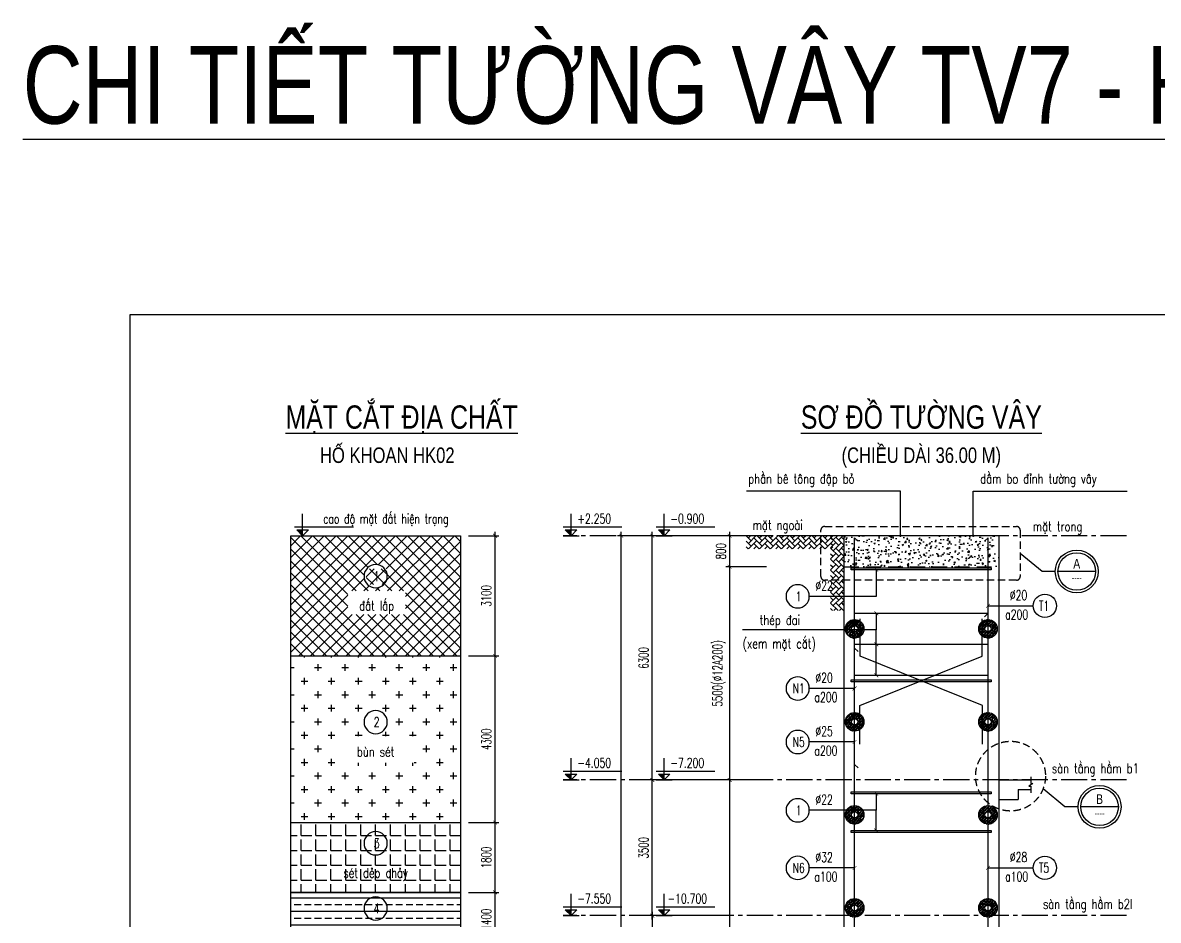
# Model space of a CAD drawing. Header units: millimetres. Extents: x -143483 to 1166745, y -1448440 to -1202244.
# Drawn here: x -141640 to -112354, y -1225402 to -1202244 of the extents above; entities that cross this region are included whole.
import ezdxf
from ezdxf.enums import TextEntityAlignment as Align

# ---------------------------------------------------------------- set-up
doc = ezdxf.new("R2010")
doc.units = ezdxf.units.MM
doc.header["$LTSCALE"] = 30
doc.header["$PDMODE"] = 3
doc.linetypes.add('CENTER2', pattern=[1.125, 0.75, -0.125, 0.125, -0.125])
doc.linetypes.add('DASHED', pattern=[19.05, 12.7, -6.35])
doc.layers.get('0').update_dxf_attribs({"lineweight": 9})
doc.layers.get('Defpoints').update_dxf_attribs({"lineweight": 9})
for name, color, linetype in [('ccu11-Chidan', 9, 'Continuous'), ('ccu11-Cotthep', 9, 'Continuous'), ('ccu11-Dim', 8, 'Continuous'), ('ccu11-Hatch', 8, 'Continuous'), ('ccu11-Manh', 8, 'Continuous'), ('ccu11-Text', 31, 'Continuous'), ('ccu11-Thay', 7, 'Continuous'), ('ccu11-Thep', 4, 'Continuous'), ('ccu11-Thepdai', 6, 'Continuous'), ('ccu11-Truc', 13, 'CENTER2')]:
    doc.layers.add(name, color=color, linetype=linetype)
doc.layers.add('ccu11-Khuat', color=9, linetype='DASHED', lineweight=30)
doc.styles.add('ccu11-dim', font='vnsimli.shx', dxfattribs={"width": 0.65, "bigfont": 'bigfont.shx'})
doc.styles.add('ccu11-VnAvantH', font='VHAVAN.TTF')
doc.styles.add('ccu11-VnAvH-B', font='VHAVANB.TTF')
doc.styles.add('ccu11-vnsimli', font='vnsimli.shx', dxfattribs={"width": 0.8, "bigfont": 'vns.shx'})
doc.styles.add('ccu11-vnsimple', font='vnsimple.shx', dxfattribs={"bigfont": 'bigfont.shx'})
doc.styles.add('ccu11_simli', font='vnsimli.shx', dxfattribs={"width": 0.8})
doc.dimstyles.new('ccu11-100', dxfattribs={"dimscale": 100, "dimtxt": 2.5, "dimasz": 1, "dimexe": 1, "dimexo": 2, "dimgap": 1, "dimtad": 1, "dimdec": 0, "dimdsep": 46, "dimtxsty": 'ccu11-dim', "dimblk": 'ARCHTICK', "dimcen": -1, "dimdle": 1, "dimclrd": 256, "dimclre": 256, "dimclrt": 3, "dimadec": 0, "dimazin": 2, "dimtfac": 0.1, "dimtdec": 0, "dimtmove": 0, "dimatfit": 1, "dimldrblk": 'ARCHTICK', "dimfxl": 0, "dimtvp": 0.833333, "dimtolj": 1, "dimtzin": 12, "dimarcsym": 0})
doc.dimstyles.new('ccu11-100(d12a200)', dxfattribs={"dimscale": 100, "dimtxt": 2.5, "dimasz": 1, "dimexe": 1, "dimexo": 2, "dimgap": 0.8, "dimtad": 1, "dimdec": 1, "dimdsep": 46, "dimtxsty": 'ccu11-dim', "dimblk": 'ARCHTICK', "dimcen": -1, "dimdle": 1, "dimclrd": 256, "dimclre": 256, "dimclrt": 3, "dimadec": 0, "dimazin": 2, "dimtfac": 0.1, "dimtdec": 1, "dimtmove": 0, "dimatfit": 1, "dimldrblk": 'ARCHTICK', "dimfxl": 0, "dimtvp": 0.833333, "dimtolj": 1, "dimtzin": 12, "dimarcsym": 0})
doc.dimstyles.new('ccu11-100(d16a100)', dxfattribs={"dimscale": 100, "dimtxt": 2.5, "dimasz": 1, "dimexe": 1, "dimexo": 2, "dimgap": 0.8, "dimtad": 1, "dimdec": 1, "dimdsep": 46, "dimtxsty": 'ccu11-dim', "dimblk": 'ARCHTICK', "dimcen": -1, "dimdle": 1, "dimclrd": 256, "dimclre": 256, "dimclrt": 3, "dimadec": 0, "dimazin": 2, "dimtfac": 0.1, "dimtdec": 1, "dimtmove": 0, "dimatfit": 1, "dimldrblk": 'ARCHTICK', "dimfxl": 0, "dimtvp": 0.833333, "dimtolj": 1, "dimtzin": 12, "dimarcsym": 0})
doc.dimstyles.new('ccu11-100x8', dxfattribs={"dimscale": 100, "dimtxt": 2.5, "dimasz": 1, "dimexe": 1, "dimexo": 1, "dimgap": 1, "dimtad": 1, "dimdec": 0, "dimlfac": 0.125, "dimzin": 9, "dimdsep": 46, "dimtxsty": 'ccu11-dim', "dimblk": 'ARCHTICK', "dimcen": 2, "dimdle": 1, "dimclrd": 256, "dimclre": 256, "dimclrt": 31, "dimadec": 0, "dimazin": 2, "dimtfac": 1, "dimtdec": 0, "dimtmove": 0, "dimatfit": 3, "dimldrblk": 'DOTSMALL', "dimfxl": 0, "dimtolj": 1, "dimtzin": 0, "dimlwd": -1, "dimlwe": -1, "dimarcsym": 0})

# ---------------------------------------------------------------- blocks, each defined once
blk = doc.blocks.new('_ARCHTICK')
at = {"color": 0, "linetype": 'ByBlock', "const_width": 0.15}
blk.add_lwpolyline([(-0.5, -0.5), (0.5, 0.5)], dxfattribs=at)
blk = doc.blocks.new('*D50')
at = {"layer": 'ccu11-Dim', "lineweight": -2, "transparency": 16777216}
for p, q in [((-130147, -1215481), (-129359, -1215481)), ((-129459, -1218681), (-129459, -1215381)), ((-130147, -1218581), (-129359, -1218581))]:
    blk.add_line(p, q, dxfattribs=at)
at = {"layer": 'Defpoints', "color": 0, "transparency": 16777216}
for p in [(-130347, -1215481), (-129459, -1215481), (-130347, -1218581)]:
    blk.add_point(p, dxfattribs=at)
at = {"layer": 'ccu11-Dim', "lineweight": -2, "transparency": 16777216, "xscale": 100, "yscale": 100, "zscale": 100}
for p, rotation in [((-129459, -1215481), 90), ((-129459, -1218581), 270)]:
    blk.add_blockref('_ARCHTICK', p, dxfattribs=dict(at, rotation=rotation))
at = {"layer": 'ccu11-Dim', "color": 3, "transparency": 16777216, "insert": (-129684, -1217031), "char_height": 250, "attachment_point": 5, "rotation": 90, "style": 'ccu11-dim'}
blk.add_mtext('\\A1;3100', dxfattribs=at)
blk = doc.blocks.new('*D51')
at = {"layer": 'ccu11-Dim', "lineweight": -2, "transparency": 16777216}
for p, q in [((-130147, -1218581), (-129359, -1218581)), ((-129459, -1222981), (-129459, -1218481)), ((-130147, -1222881), (-129359, -1222881))]:
    blk.add_line(p, q, dxfattribs=at)
at = {"layer": 'Defpoints', "color": 0, "transparency": 16777216}
for p in [(-130347, -1218581), (-129459, -1218581), (-130347, -1222881)]:
    blk.add_point(p, dxfattribs=at)
at = {"layer": 'ccu11-Dim', "lineweight": -2, "transparency": 16777216, "xscale": 100, "yscale": 100, "zscale": 100}
for p, rotation in [((-129459, -1218581), 90), ((-129459, -1222881), 270)]:
    blk.add_blockref('_ARCHTICK', p, dxfattribs=dict(at, rotation=rotation))
at = {"layer": 'ccu11-Dim', "color": 3, "transparency": 16777216, "insert": (-129684, -1220731), "char_height": 250, "attachment_point": 5, "rotation": 90, "style": 'ccu11-dim'}
blk.add_mtext('\\A1;4300', dxfattribs=at)
blk = doc.blocks.new('*D52')
at = {"layer": 'ccu11-Dim', "lineweight": -2, "transparency": 16777216}
for p, q in [((-130147, -1222881), (-129359, -1222881)), ((-129459, -1224781), (-129459, -1222781)), ((-130147, -1224681), (-129359, -1224681))]:
    blk.add_line(p, q, dxfattribs=at)
at = {"layer": 'Defpoints', "color": 0, "transparency": 16777216}
for p in [(-130347, -1222881), (-129459, -1222881), (-130347, -1224681)]:
    blk.add_point(p, dxfattribs=at)
at = {"layer": 'ccu11-Dim', "lineweight": -2, "transparency": 16777216, "xscale": 100, "yscale": 100, "zscale": 100}
for p, rotation in [((-129459, -1222881), 90), ((-129459, -1224681), 270)]:
    blk.add_blockref('_ARCHTICK', p, dxfattribs=dict(at, rotation=rotation))
at = {"layer": 'ccu11-Dim', "color": 3, "transparency": 16777216, "insert": (-129684, -1223781), "char_height": 250, "attachment_point": 5, "rotation": 90, "style": 'ccu11-dim'}
blk.add_mtext('\\A1;1800', dxfattribs=at)
blk = doc.blocks.new('*D45')
at = {"layer": 'ccu11-Dim', "lineweight": -2, "transparency": 16777216}
for p, q in [((-123610, -1215481), (-125503, -1215481)), ((-125403, -1221881), (-125403, -1215381)), ((-123610, -1221781), (-125503, -1221781))]:
    blk.add_line(p, q, dxfattribs=at)
at = {"layer": 'Defpoints', "color": 0, "transparency": 16777216}
for p in [(-125403, -1215481), (-123410, -1215481), (-123410, -1221781)]:
    blk.add_point(p, dxfattribs=at)
at = {"layer": 'ccu11-Dim', "lineweight": -2, "transparency": 16777216, "xscale": 100, "yscale": 100, "zscale": 100}
for p, rotation in [((-125403, -1215481), 90), ((-125403, -1221781), 270)]:
    blk.add_blockref('_ARCHTICK', p, dxfattribs=dict(at, rotation=rotation))
at = {"layer": 'ccu11-Dim', "color": 3, "transparency": 16777216, "insert": (-125628, -1218631), "char_height": 250, "attachment_point": 5, "rotation": 90, "style": 'ccu11-dim'}
blk.add_mtext('\\A1;6300', dxfattribs=at)
blk = doc.blocks.new('*D46')
at = {"layer": 'ccu11-Dim', "lineweight": -2, "transparency": 16777216}
for p, q in [((-125603, -1215481), (-126303, -1215481)), ((-126203, -1251581), (-126203, -1215381)), ((-125603, -1251481), (-126303, -1251481))]:
    blk.add_line(p, q, dxfattribs=at)
at = {"layer": 'Defpoints', "color": 0, "transparency": 16777216}
for p in [(-126203, -1215481), (-125403, -1215481), (-125403, -1251481)]:
    blk.add_point(p, dxfattribs=at)
at = {"layer": 'ccu11-Dim', "lineweight": -2, "transparency": 16777216, "xscale": 100, "yscale": 100, "zscale": 100}
for p, rotation in [((-126203, -1215481), 90), ((-126203, -1251481), 270)]:
    blk.add_blockref('_ARCHTICK', p, dxfattribs=dict(at, rotation=rotation))
at = {"layer": 'ccu11-Dim', "color": 3, "transparency": 16777216, "insert": (-126428, -1233481), "char_height": 250, "attachment_point": 5, "rotation": 90, "style": 'ccu11-dim'}
blk.add_mtext('\\A1;36000', dxfattribs=at)
blk = doc.blocks.new('*D54')
at = {"layer": 'ccu11-Dim', "lineweight": -2, "transparency": 16777216}
for p, q in [((-123610, -1221781), (-125503, -1221781)), ((-125403, -1225381), (-125403, -1221681)), ((-123610, -1225281), (-125503, -1225281))]:
    blk.add_line(p, q, dxfattribs=at)
at = {"layer": 'Defpoints', "color": 0, "transparency": 16777216}
for p in [(-125403, -1221781), (-123410, -1221781), (-123410, -1225281)]:
    blk.add_point(p, dxfattribs=at)
at = {"layer": 'ccu11-Dim', "lineweight": -2, "transparency": 16777216, "xscale": 100, "yscale": 100, "zscale": 100}
for p, rotation in [((-125403, -1221781), 90), ((-125403, -1225281), 270)]:
    blk.add_blockref('_ARCHTICK', p, dxfattribs=dict(at, rotation=rotation))
at = {"layer": 'ccu11-Dim', "color": 3, "transparency": 16777216, "insert": (-125628, -1223531), "char_height": 250, "attachment_point": 5, "rotation": 90, "style": 'ccu11-dim'}
blk.add_mtext('\\A1;3500', dxfattribs=at)
blk = doc.blocks.new('ct-ve')
at = {"layer": 'ccu11-Chidan', "color": 7}
blk.add_lwpolyline([(484, 0), (-484, 0)], dxfattribs=at)
at = {"layer": 'ccu11-Chidan', "color": 9}
blk.add_circle((0, 0), 553, dxfattribs=at)
at = {"layer": 'ccu11-Chidan', "color": 3}
blk.add_circle((0, 0), 484, dxfattribs=at)
at = {"layer": 'ccu11-Chidan', "color": 7, "style": 'ccu11-VnAvantH', "width": 0.8}
blk.add_attdef('B', text='', height=250, dxfattribs=at).set_placement((0, 0), align=Align.BOTTOM_CENTER)
blk.add_attdef('B', text='', height=180, dxfattribs=at).set_placement((0, -76), align=Align.TOP_CENTER)
blk = doc.blocks.new('con ke bt')
at = {"layer": 'ccu11-Hatch'}
h = blk.add_hatch(dxfattribs=at)
h.set_pattern_fill('VATLIEU04', color=256, scale=15, pattern_type=2)
h.set_pattern_definition([(50, (0, 0), (107.59, -9.413), [11.25, -123.75]), (355, (0, 0), (-20.813, 112.83), [9, -99]), (100.45, (8.97, -0.78), (86.776, 103.416), [9.56, -105.171]), (46.184, (0, 30), (160.086, -24.828), [16.875, -185.625]), (96.636, (13.34, 27.93), (140.2, 146.12), [14.34, -157.757]), (351.184, (0, 30), (140.2, 146.12), [13.5, -148.5]), (21, (15, 22.5), (89.536, -60.393), [11.25, -123.75]), (326, (15, 22.5), (36.497, 108.773), [9, -99]), (71.45, (22.46, 17.47), (126.033, 48.38), [9.56, -105.171]), (37.5, (0, 0), (1.824, 49.934), [0, -97.8, 0, -100.5, 0, -99.375]), (7.5, (0, 0), (39.4604, 59.162), [0, -57.3, 0, -95.55, 0, -37.875]), (327.5, (-33.45, 0), (80.0734, -3.3832), [0, -37.5, 0, -117, 0, -155.25]), (317.5, (-48.45, 0), (87.478, 15.016), [0, -48.75, 0, -77.7, 0, -110.25]), (45, (0, 0), (-45.078, 45.078), []), (45, (0, 18.375), (-45.078, 45.078), [])])
h.paths.add_polyline_path([(-280, 0, 1), (280, 0, 1)])
h.paths.add_polyline_path([(93, 0, -1), (-93, 0, -1)], flags=16)
at = {"layer": 'ccu11-Thay', "ltscale": 10000}
for radius in [280, 93.3]:
    blk.add_circle((0, 0), radius, dxfattribs=at)
blk = doc.blocks.new('SHD')
at = {"layer": 'ccu11-Cotthep'}
blk.add_circle((300, 0), 300, dxfattribs=at)
at = {"layer": 'ccu11-Cotthep', "color": 31, "style": 'ccu11_simli', "width": 0.8}
blk.add_attdef('DK', text='', height=250, dxfattribs=at).set_placement((-101, 65), align=Align.BOTTOM_RIGHT)
blk.add_attdef('KH', text='', height=250, dxfattribs=at).set_placement((300, 0), align=Align.MIDDLE)
blk.add_attdef('KC', text='', height=250, dxfattribs=at).set_placement((-101, -142), align=Align.TOP_RIGHT)
blk = doc.blocks.new('*D55')
at = {"layer": 'ccu11-Dim', "lineweight": -2, "transparency": 16777216}
for p, q in [((-122461, -1215481), (-123510, -1215481)), ((-123410, -1215381), (-123410, -1216381)), ((-122461, -1216281), (-123510, -1216281))]:
    blk.add_line(p, q, dxfattribs=at)
at = {"layer": 'Defpoints', "color": 0, "transparency": 16777216}
for p in [(-122261, -1215481), (-123410, -1216281), (-122261, -1216281)]:
    blk.add_point(p, dxfattribs=at)
at = {"layer": 'ccu11-Dim', "lineweight": -2, "transparency": 16777216, "xscale": 100, "yscale": 100, "zscale": 100}
for p, rotation in [((-123410, -1215481), 90), ((-123410, -1216281), 270)]:
    blk.add_blockref('_ARCHTICK', p, dxfattribs=dict(at, rotation=rotation))
at = {"layer": 'ccu11-Dim', "color": 3, "transparency": 16777216, "insert": (-123635, -1215881), "char_height": 250, "attachment_point": 5, "rotation": 90, "style": 'ccu11-dim'}
blk.add_mtext('\\A1;800', dxfattribs=at)
blk = doc.blocks.new('*D56')
at = {"layer": 'ccu11-Dim', "lineweight": -2, "transparency": 16777216}
for p, q in [((-123410, -1216181), (-123410, -1221881)), ((-122461, -1216281), (-123510, -1216281)), ((-122461, -1221781), (-123510, -1221781))]:
    blk.add_line(p, q, dxfattribs=at)
at = {"layer": 'Defpoints', "color": 0, "transparency": 16777216}
for p in [(-122261, -1216281), (-123410, -1221781), (-122261, -1221781)]:
    blk.add_point(p, dxfattribs=at)
at = {"layer": 'ccu11-Dim', "lineweight": -2, "transparency": 16777216, "xscale": 100, "yscale": 100, "zscale": 100}
for p, rotation in [((-123410, -1216281), 90), ((-123410, -1221781), 270)]:
    blk.add_blockref('_ARCHTICK', p, dxfattribs=dict(at, rotation=rotation))
at = {"layer": 'ccu11-Dim', "color": 3, "transparency": 16777216, "insert": (-123681, -1219031), "char_height": 250, "attachment_point": 5, "rotation": 90, "style": 'ccu11-dim'}
blk.add_mtext('\\A1;5500(`12A200)', dxfattribs=at)
blk = doc.blocks.new('ccu11-cotcaodo1')
at = {"layer": 'ccu11-Chidan'}
for p, q in [((0, 0), (0, 565)), ((-206, 230), (1309, 230)), ((-206, 0), (206, 0)), ((-150, 150), (150, 150)), ((0, 0), (-150, 150)), ((0, 0), (150, 150))]:
    blk.add_line(p, q, dxfattribs=at)
blk.add_solid([(-150, 150), (0, 150), (0, 0)], dxfattribs=at)
at = {"layer": 'ccu11-Chidan', "color": 31, "ltscale": 10, "style": 'ccu11-vnsimli', "width": 0.8}
blk.add_attdef('%%P0.000', text='', height=253, dxfattribs=at).set_placement((597, 441), align=Align.MIDDLE_CENTER)
blk = doc.blocks.new('*D57')
at = {"layer": 'ccu11-Dim', "lineweight": -2, "transparency": 16777216}
for p, q in [((-130147, -1224681), (-129359, -1224681)), ((-129459, -1226181), (-129459, -1224581)), ((-130147, -1226081), (-129359, -1226081))]:
    blk.add_line(p, q, dxfattribs=at)
at = {"layer": 'Defpoints', "color": 0, "transparency": 16777216}
for p in [(-130347, -1224681), (-129459, -1224681), (-130347, -1226081)]:
    blk.add_point(p, dxfattribs=at)
at = {"layer": 'ccu11-Dim', "lineweight": -2, "transparency": 16777216, "xscale": 100, "yscale": 100, "zscale": 100}
for p, rotation in [((-129459, -1224681), 90), ((-129459, -1226081), 270)]:
    blk.add_blockref('_ARCHTICK', p, dxfattribs=dict(at, rotation=rotation))
at = {"layer": 'ccu11-Dim', "color": 3, "transparency": 16777216, "insert": (-129684, -1225381), "char_height": 250, "attachment_point": 5, "rotation": 90, "style": 'ccu11-dim'}
blk.add_mtext('\\A1;1400', dxfattribs=at)
blk = doc.blocks.new('*D1074')
at = {"layer": 'ccu11-Dim', "lineweight": -2, "transparency": 16777216}
for p, q in [((-122461, -1221781), (-123510, -1221781)), ((-123410, -1221681), (-123410, -1231881)), ((-122461, -1231781), (-123510, -1231781))]:
    blk.add_line(p, q, dxfattribs=at)
at = {"layer": 'Defpoints', "color": 0, "transparency": 16777216}
for p in [(-122261, -1221781), (-123410, -1231781), (-122261, -1231781)]:
    blk.add_point(p, dxfattribs=at)
at = {"layer": 'ccu11-Dim', "lineweight": -2, "transparency": 16777216, "xscale": 100, "yscale": 100, "zscale": 100}
for p, rotation in [((-123410, -1221781), 90), ((-123410, -1231781), 270)]:
    blk.add_blockref('_ARCHTICK', p, dxfattribs=dict(at, rotation=rotation))
at = {"layer": 'ccu11-Dim', "color": 3, "transparency": 16777216, "insert": (-123681, -1226781), "char_height": 250, "attachment_point": 5, "rotation": 90, "style": 'ccu11-dim'}
blk.add_mtext('\\A1;10000(`16A100)', dxfattribs=at)
blk = doc.blocks.new('*D4402')
at = {"layer": 'ccu11-Dim', "lineweight": -2, "transparency": 16777216}
for p, q in [((-123610, -1225281), (-125503, -1225281)), ((-125403, -1225181), (-125403, -1229881)), ((-123610, -1229781), (-125503, -1229781))]:
    blk.add_line(p, q, dxfattribs=at)
at = {"layer": 'Defpoints', "color": 0, "transparency": 16777216}
for p in [(-123410, -1225281), (-125403, -1229781), (-123410, -1229781)]:
    blk.add_point(p, dxfattribs=at)
at = {"layer": 'ccu11-Dim', "lineweight": -2, "transparency": 16777216, "xscale": 100, "yscale": 100, "zscale": 100}
for p, rotation in [((-125403, -1225281), 90), ((-125403, -1229781), 270)]:
    blk.add_blockref('_ARCHTICK', p, dxfattribs=dict(at, rotation=rotation))
at = {"layer": 'ccu11-Dim', "color": 3, "transparency": 16777216, "insert": (-125628, -1227531), "char_height": 250, "attachment_point": 5, "rotation": 90, "style": 'ccu11-dim'}
blk.add_mtext('\\A1;4500', dxfattribs=at)

msp = doc.modelspace()

# ---------------------------------------------------------------- hatches: boundary and pattern name
at = {"layer": 'ccu11-Hatch'}
h = msp.add_hatch(dxfattribs=at)
h.set_pattern_fill('ANSI37', color=256, scale=68)
h.set_pattern_definition([(45, (-8520.82, 800), (-152.664354, 152.664354), []), (135, (-8520.82, 800), (-152.664354, -152.664354), [])])
h.paths.add_polyline_path([(-130346.96, -1215481.2), (-134728.57, -1215481.2), (-134728.57, -1218581.2), (-130346.96, -1218581.2)])
edge = h.paths.add_edge_path(flags=16)
edge.add_arc((-132537.76, -1216523.29), 300, 0, 360)
h.paths.add_polyline_path([(-132781.21, -1216740.55), (-132244.31, -1216740.55), (-132244.31, -1216329.83), (-132781.21, -1216329.83)], flags=16)
h.paths.add_polyline_path([(-133255.56, -1217512.64), (-131767.46, -1217512.64), (-131767.46, -1216905.5), (-133255.56, -1216905.5)], flags=16)
h = msp.add_hatch(dxfattribs=at)
h.set_pattern_fill('AR-HBONE', color=256, scale=25, style=0)
h.set_pattern_definition([(45, (-351180.71, -1191070.75), (1e-14, 141.421356), [300, -100]), (135, (-351110, -1191000.03), (1e-14, 141.421356), [300, -100])])
h.paths.add_polyline_path([(-120750.71, -1215481.2), (-122980.71, -1215481.2), (-122980.71, -1215815.97), (-120750.71, -1215815.97)])
h = msp.add_hatch(dxfattribs=at)
h.set_pattern_fill('AR-HBONE', color=256, scale=25, angle=-90, style=0)
h.set_pattern_definition([(315, (-96059.54, -986979.6), (141.421356, -4e-14), [300, -100]), (45, (-95988.83, -987050.31), (141.421356, -4e-14), [300, -100])])
h.paths.add_polyline_path([(-120470, -1215481.2), (-120804.77, -1215481.2), (-120804.77, -1217409.6), (-120470, -1217409.6)])
h = msp.add_hatch(dxfattribs=at)
h.set_pattern_fill('AR-CONC', color=256, scale=2, style=0)
h.paths.add_polyline_path([(-116466, -1215481.2), (-120466, -1215481.2), (-120466, -1216281.2), (-116466, -1216281.2)])
h = msp.add_hatch(dxfattribs=at)
h.set_pattern_fill('CROSS', color=256, scale=55)
h.paths.add_polyline_path([(-130346.96, -1218581.2), (-134728.57, -1218581.2), (-134728.57, -1222881.2), (-130346.96, -1222881.2)])
edge = h.paths.add_edge_path(flags=16)
edge.add_arc((-132537.76, -1220287.32), 300, 0, 360)
h.paths.add_polyline_path([(-132596.1, -1220474.82), (-132429.43, -1220474.82), (-132429.43, -1220099.82), (-132596.1, -1220099.82)], flags=0)
h.paths.add_polyline_path([(-133420.57, -1221337.29), (-131540.8, -1221337.29), (-131540.8, -1220649.79), (-133420.57, -1220649.79)], flags=16)
h = msp.add_hatch(dxfattribs=at)
h.set_pattern_fill('ANGLE', color=256, scale=55)
h.set_pattern_definition([(0, (0, 0), (0, 384.175), [279.4, -104.775]), (90, (0, 0), (-384.175, 2e-14), [279.4, -104.775])])
h.paths.add_polyline_path([(-134728.57, -1222881.2), (-130346.96, -1222881.2), (-130346.96, -1224681.2), (-134728.57, -1224681.2)])
h = msp.add_hatch(dxfattribs=at)
h.set_pattern_fill('BRASS', color=256, scale=55)
h.paths.add_polyline_path([(-134728.57, -1224681.2), (-130346.96, -1224681.2), (-130346.96, -1226081.2), (-134728.57, -1226081.2)])

# ---------------------------------------------------------------- linework, layer by layer
at = {"layer": 'ccu11-Chidan'}
for points in [[(-115010.91, -1216401.43), (-115350.47, -1216401.43), (-115915.41, -1215934.43)], [(-114421.21, -1222475.53), (-114760.77, -1222475.53), (-115325.7, -1222008.52)]]:
    msp.add_lwpolyline(points, dxfattribs=at)
at = {"layer": 'ccu11-Khuat'}
msp.add_line((-120466, -1216281.2), (-116466, -1216281.2), dxfattribs=at)
at = {"layer": 'ccu11-Khuat', "ltscale": 0.5}
msp.add_lwpolyline([(-120958.1, -1215239.92), (-116015.41, -1215239.92, -0.41421356), (-115915.41, -1215339.92), (-115915.41, -1216528.94, -0.41421356), (-116015.41, -1216628.94), (-120958.1, -1216628.94, -0.41421356), (-121058.1, -1216528.94), (-121058.1, -1215339.92, -0.41421356)], format="xyb", close=True, dxfattribs=at)
msp.add_circle((-116164.51, -1221682.32), 900, dxfattribs=at)
at = {"layer": 'ccu11-Manh', "ltscale": 10000}
msp.add_lwpolyline([(-115639.04, -1221696.54), (-115639.04, -1221870.89), (-115588.64, -1221870.89), (-115689.44, -1221938.1), (-115639.04, -1221938.1), (-115639.04, -1222116.54)], dxfattribs=at)
at = {"layer": 'ccu11-Thay'}
for p, q in [((-116466, -1215481.2), (-122188.15, -1215481.2)), ((-120466, -1215481.2), (-120466, -1251481.2)), ((-117266, -1215481.2), (-119666, -1215481.2)), ((-116466, -1215481.2), (-116466, -1251481.2)), ((-116466, -1215481.2), (-116466, -1215531.2)), ((-134728.57, -1218581.2), (-130346.96, -1218581.2)), ((-116466, -1221781.2), (-115639.04, -1221781.2)), ((-115966, -1222031.2), (-115639.04, -1222031.2)), ((-115966, -1222031.2), (-115966, -1222281.2)), ((-116466, -1222281.2), (-115966, -1222281.2)), ((-134728.57, -1222881.2), (-130346.96, -1222881.2)), ((-134728.57, -1224681.2), (-130346.96, -1224681.2))]:
    msp.add_line(p, q, dxfattribs=at)
for points in [[(-138866.43, -1209769.09), (-46466.43, -1209769.09), (-46466.43, -1275109.1), (-138866.43, -1275109.1)], [(-138866.43, -1209769.09), (-46466.43, -1209769.09), (-46466.43, -1275109.1), (-138866.43, -1275109.1)], [(-138866.43, -1209769.09), (-46466.43, -1209769.09), (-46466.43, -1275109.1), (-138866.43, -1275109.1)], [(-134728.57, -1222881.2), (-130346.96, -1222881.2), (-130346.96, -1224681.2), (-134728.57, -1224681.2)], [(-134728.57, -1224681.2), (-130346.96, -1224681.2), (-130346.96, -1226081.2), (-134728.57, -1226081.2)]]:
    msp.add_lwpolyline(points, close=True, dxfattribs=at)
at = {"layer": 'ccu11-Thay', "linetype": 'Continuous'}
msp.add_lwpolyline([(-130346.96, -1248781.2), (-134728.57, -1248781.2), (-134728.57, -1215481.2), (-130346.96, -1215481.2)], close=True, dxfattribs=at)
at = {"layer": 'ccu11-Thep', "ltscale": 10000}
for p, q in [((-116746, -1217481.2), (-116836.53, -1217571.73)), ((-120186, -1218377.87), (-120095.47, -1218468.4)), ((-120186, -1221377.87), (-120095.47, -1221468.4))]:
    msp.add_line(p, q, dxfattribs=at)
for points in [[(-120101.31, -1251196.52), (-120186, -1251281.2), (-120186, -1215531.24), (-120095.47, -1215621.77)], [(-116830.68, -1251196.52), (-116746, -1251281.2), (-116746, -1215531.24), (-116836.53, -1215621.77)]]:
    msp.add_lwpolyline(points, dxfattribs=at)
at = {"layer": 'ccu11-Thep', "color": 3}
for points in [[(-120277.88, -1216306.64), (-116661.87, -1216306.64), (-116661.87, -1216355.84), (-120277.88, -1216355.84)], [(-120277.88, -1219196.44), (-116661.87, -1219196.44), (-116661.87, -1219245.64), (-120277.88, -1219245.64)], [(-120277.88, -1222086.24), (-116661.87, -1222086.24), (-116661.87, -1222135.44), (-120277.88, -1222135.44)], [(-120277.88, -1223086.24), (-116661.87, -1223086.24), (-116661.87, -1223135.44), (-120277.88, -1223135.44)]]:
    msp.add_lwpolyline(points, close=True, dxfattribs=at)
at = {"layer": 'ccu11-Thep'}
for points in [[(-120053.75, -1220859.32), (-120053.75, -1219859.09), (-116893.75, -1218587.17), (-116893.75, -1217627.41)], [(-116886, -1220859.32), (-116886, -1219859.09), (-120046, -1218587.17), (-120046, -1217627.41)]]:
    msp.add_lwpolyline(points, dxfattribs=at)
at = {"layer": 'ccu11-Thepdai'}
for p, q in [((-120186, -1217481.2), (-116746, -1217481.2)), ((-120186, -1218281.2), (-116746, -1218281.2)), ((-120186, -1219081.2), (-116746, -1219081.2))]:
    msp.add_line(p, q, dxfattribs=at)
at = {"layer": 'ccu11-Truc', "ltscale": 30}
for p, q in [((-113174.01, -1215481.2), (-127703.14, -1215481.2)), ((-113174.01, -1221781.2), (-127703.14, -1221781.2)), ((-113174.01, -1225281.2), (-127703.14, -1225281.2))]:
    msp.add_line(p, q, dxfattribs=at)

# ---------------------------------------------------------------- block references
at = {"layer": 'ccu11-Chidan'}
ref = msp.add_blockref('ccu11-cotcaodo1', (-134422.65, -1215481.2), dxfattribs=at)
ref.add_attrib('%%P0.000', 'cao ®é mÆt ®Êt hiÖn tr¹ng', dxfattribs={"color": 31, "ltscale": 10, "height": 250, "style": 'ccu11-vnsimli', "width": 0.7}).set_placement((-132275.41, -1215039.99), align=Align.MIDDLE_CENTER)
ref = msp.add_blockref('ccu11-cotcaodo1', (-127497.22, -1215481.2), dxfattribs=at)
ref.add_attrib('%%P0.000', '+2.250', dxfattribs={"color": 31, "ltscale": 10, "height": 250, "style": 'ccu11-vnsimli', "width": 0.7}).set_placement((-126899.83, -1215039.99), align=Align.MIDDLE_CENTER)
ref = msp.add_blockref('ccu11-cotcaodo1', (-125097.22, -1215481.2), dxfattribs=at)
ref.add_attrib('%%P0.000', '-0.900', dxfattribs={"color": 31, "ltscale": 10, "height": 250, "style": 'ccu11-vnsimli', "width": 0.7}).set_placement((-124499.83, -1215039.99), align=Align.MIDDLE_CENTER)
ref = msp.add_blockref('ct-ve', (-114457.53, -1216401.43), dxfattribs=at)
ref.add_attrib('B', 'a', dxfattribs={"color": 7, "height": 250, "style": 'ccu11-VnAvantH', "width": 0.8}).set_placement((-114457.53, -1216401.43), align=Align.BOTTOM_CENTER)
ref.add_attrib('B', '----', dxfattribs={"color": 31, "height": 180, "style": 'ccu11-VnAvantH', "width": 0.8}).set_placement((-114457.53, -1216477.08), align=Align.TOP_CENTER)
ref = msp.add_blockref('ccu11-cotcaodo1', (-127497.22, -1221781.2), dxfattribs=at)
ref.add_attrib('%%P0.000', '-4.050', dxfattribs={"color": 31, "ltscale": 10, "height": 250, "style": 'ccu11-vnsimli', "width": 0.7}).set_placement((-126899.83, -1221339.99), align=Align.MIDDLE_CENTER)
ref = msp.add_blockref('ccu11-cotcaodo1', (-125097.22, -1221781.2), dxfattribs=at)
ref.add_attrib('%%P0.000', '-7.200', dxfattribs={"color": 31, "ltscale": 10, "height": 250, "style": 'ccu11-vnsimli', "width": 0.7}).set_placement((-124499.83, -1221339.99), align=Align.MIDDLE_CENTER)
ref = msp.add_blockref('ct-ve', (-113867.82, -1222475.53), dxfattribs=at)
ref.add_attrib('B', 'B', dxfattribs={"color": 7, "height": 250, "style": 'ccu11-VnAvantH', "width": 0.8}).set_placement((-113867.82, -1222475.53), align=Align.BOTTOM_CENTER)
ref.add_attrib('B', '----', dxfattribs={"color": 31, "height": 180, "style": 'ccu11-VnAvantH', "width": 0.8}).set_placement((-113867.82, -1222551.17), align=Align.TOP_CENTER)
ref = msp.add_blockref('ccu11-cotcaodo1', (-127497.22, -1225281.2), dxfattribs=at)
ref.add_attrib('%%P0.000', '-7.550', dxfattribs={"color": 31, "ltscale": 10, "height": 250, "style": 'ccu11-vnsimli', "width": 0.7}).set_placement((-126899.83, -1224839.99), align=Align.MIDDLE_CENTER)
ref = msp.add_blockref('ccu11-cotcaodo1', (-125097.22, -1225281.2), dxfattribs=at)
ref.add_attrib('%%P0.000', '-10.700', dxfattribs={"color": 31, "ltscale": 10, "height": 250, "style": 'ccu11-vnsimli', "width": 0.7}).set_placement((-124499.83, -1224839.99), align=Align.MIDDLE_CENTER)
at = {"layer": 'ccu11-Cotthep'}
ref = msp.add_blockref('SHD', (-121354.09, -1217043.49), dxfattribs=dict(at, xscale=-1))
ref.add_attrib('KH', '1', dxfattribs={"color": 31, "height": 250, "style": 'ccu11-vnsimple', "width": 0.7}).set_placement((-121629.09, -1217043.49), align=Align.MIDDLE_CENTER)
ref.add_attrib('DK', '`22', dxfattribs={"color": 31, "height": 250, "style": 'ccu11-vnsimple', "width": 0.7}).set_placement((-120973.31, -1216968.49), align=Align.BOTTOM_CENTER)
ref = msp.add_blockref('SHD', (-115577.9, -1217288.32), dxfattribs=at)
ref.add_attrib('KH', 'T1', dxfattribs={"color": 31, "height": 250, "style": 'ccu11-vnsimple', "width": 0.7}).set_placement((-115302.9, -1217288.32), align=Align.MIDDLE_CENTER)
ref.add_attrib('KC', 'a200', dxfattribs={"color": 31, "height": 250, "style": 'ccu11-vnsimple', "width": 0.7}).set_placement((-116006.48, -1217388.32), align=Align.TOP_CENTER)
ref.add_attrib('DK', '`20', dxfattribs={"color": 31, "height": 250, "style": 'ccu11-vnsimple', "width": 0.7}).set_placement((-115958.69, -1217213.32), align=Align.BOTTOM_CENTER)
ref = msp.add_blockref('SHD', (-121354.09, -1219420.04), dxfattribs=dict(at, xscale=-1))
ref.add_attrib('KH', 'N1', dxfattribs={"color": 31, "height": 250, "style": 'ccu11-vnsimple', "width": 0.7}).set_placement((-121629.09, -1219420.04), align=Align.MIDDLE_CENTER)
ref.add_attrib('KC', 'a200', dxfattribs={"color": 31, "height": 250, "style": 'ccu11-vnsimple', "width": 0.7}).set_placement((-120925.51, -1219520.04), align=Align.TOP_CENTER)
ref.add_attrib('DK', '`20', dxfattribs={"color": 31, "height": 250, "style": 'ccu11-vnsimple', "width": 0.7}).set_placement((-120973.31, -1219345.04), align=Align.BOTTOM_CENTER)
ref = msp.add_blockref('SHD', (-121354.09, -1220800.65), dxfattribs=dict(at, xscale=-1))
ref.add_attrib('KH', 'N5', dxfattribs={"color": 31, "height": 250, "style": 'ccu11-vnsimple', "width": 0.7}).set_placement((-121629.09, -1220800.65), align=Align.MIDDLE_CENTER)
ref.add_attrib('KC', 'a200', dxfattribs={"color": 31, "height": 250, "style": 'ccu11-vnsimple', "width": 0.7}).set_placement((-120925.51, -1220900.65), align=Align.TOP_CENTER)
ref.add_attrib('DK', '`25', dxfattribs={"color": 31, "height": 250, "style": 'ccu11-vnsimple', "width": 0.7}).set_placement((-120973.31, -1220725.65), align=Align.BOTTOM_CENTER)
ref = msp.add_blockref('SHD', (-121354.09, -1222564.4), dxfattribs=dict(at, xscale=-1))
ref.add_attrib('KH', '1', dxfattribs={"color": 31, "height": 250, "style": 'ccu11-vnsimple', "width": 0.7}).set_placement((-121629.09, -1222564.4), align=Align.MIDDLE_CENTER)
ref.add_attrib('DK', '`22', dxfattribs={"color": 31, "height": 250, "style": 'ccu11-vnsimple', "width": 0.7}).set_placement((-120973.31, -1222489.4), align=Align.BOTTOM_CENTER)
ref = msp.add_blockref('SHD', (-121354.09, -1224050.25), dxfattribs=dict(at, xscale=-1))
ref.add_attrib('KH', 'N6', dxfattribs={"color": 31, "height": 250, "style": 'ccu11-vnsimple', "width": 0.7}).set_placement((-121629.09, -1224050.25), align=Align.MIDDLE_CENTER)
ref.add_attrib('KC', 'a100', dxfattribs={"color": 31, "height": 250, "style": 'ccu11-vnsimple', "width": 0.7}).set_placement((-120925.51, -1224150.25), align=Align.TOP_CENTER)
ref.add_attrib('DK', '`32', dxfattribs={"color": 31, "height": 250, "style": 'ccu11-vnsimple', "width": 0.7}).set_placement((-120973.31, -1223975.25), align=Align.BOTTOM_CENTER)
ref = msp.add_blockref('SHD', (-115577.9, -1224047.54), dxfattribs=at)
ref.add_attrib('KH', 'T5', dxfattribs={"color": 31, "height": 250, "style": 'ccu11-vnsimple', "width": 0.7}).set_placement((-115302.9, -1224047.54), align=Align.MIDDLE_CENTER)
ref.add_attrib('KC', 'a100', dxfattribs={"color": 31, "height": 250, "style": 'ccu11-vnsimple', "width": 0.7}).set_placement((-116006.48, -1224147.54), align=Align.TOP_CENTER)
ref.add_attrib('DK', '`28', dxfattribs={"color": 31, "height": 250, "style": 'ccu11-vnsimple', "width": 0.7}).set_placement((-115958.69, -1223972.54), align=Align.BOTTOM_CENTER)
at = {"layer": 'ccu11-Manh', "xscale": 100, "yscale": 100, "zscale": 100, "rotation": 90}
msp.add_blockref('_ARCHTICK', (-119628, -1218281.2), dxfattribs=at)
at = {"layer": 'ccu11-Text', "xscale": 0.8571428571428571, "yscale": 0.8571428571428571, "zscale": 0.8571428571428571}
for p in [(-120186, -1217881.2), (-116746, -1217881.2), (-120186, -1220281.2), (-116746, -1220281.2), (-120186, -1222681.2), (-116746, -1222681.2), (-120186, -1225081.2), (-116746, -1225081.2)]:
    msp.add_blockref('con ke bt', p, dxfattribs=at)
at = {"layer": 'ccu11-Thay'}
ref = msp.add_blockref('SHD', (-132237.76, -1216523.29), dxfattribs=dict(at, xscale=-1))
ref.add_attrib('KH', '1', dxfattribs={"layer": 'ccu11-Cotthep', "color": 31, "height": 250, "style": 'ccu11-vnsimple', "width": 0.7}).set_placement((-132512.76, -1216523.29), align=Align.MIDDLE_CENTER)
ref = msp.add_blockref('SHD', (-132237.76, -1220287.32), dxfattribs=dict(at, xscale=-1))
ref.add_attrib('KH', '2', dxfattribs={"layer": 'ccu11-Cotthep', "color": 31, "height": 250, "style": 'ccu11-vnsimple', "width": 0.7}).set_placement((-132512.76, -1220287.32), align=Align.MIDDLE_CENTER)
ref = msp.add_blockref('SHD', (-132237.76, -1223415), dxfattribs=dict(at, xscale=-1))
ref.add_attrib('KH', '3', dxfattribs={"layer": 'ccu11-Cotthep', "color": 31, "height": 250, "style": 'ccu11-vnsimple', "width": 0.7}).set_placement((-132512.76, -1223415), align=Align.MIDDLE_CENTER)
ref = msp.add_blockref('SHD', (-132237.76, -1225096.52), dxfattribs=dict(at, xscale=-1))
ref.add_attrib('KH', '4', dxfattribs={"layer": 'ccu11-Cotthep', "color": 31, "height": 250, "style": 'ccu11-vnsimple', "width": 0.7}).set_placement((-132512.76, -1225096.52), align=Align.MIDDLE_CENTER)

# ---------------------------------------------------------------- texts
at = {"layer": 'ccu11-Text', "color": 1, "width": 0.8}
for s, height, style, p in [('%%UCHI TIÕT T¦êNG V¢Y tv7 - HK2', 2000, 'ccu11-VnAvH-B', (-125068.22, -1204848.34)), ('hè khoan HK02', 400, 'ccu11-VnAvantH', (-132238.04, -1213602.38)), ('(chiÒu dµi 36.00 m)', 400, 'ccu11-VnAvantH', (-118466, -1213602.38))]:
    msp.add_text(s, height=height, dxfattribs=dict(at, style=style)).set_placement(p, align=Align.CENTER)
at = {"layer": 'ccu11-Text'}
for s, height, style, width, p in [('%%UMÆT C¾T §ÞA CHÊT', 600, 'ccu11-VnAvH-B', 0.8, (-134863.78, -1212717.98)), ('phÇn bª t«ng ®Ëp bá', 250, 'ccu11-vnsimli', 0.75, (-122927.41, -1214131.98, -358959.88)), ('dÇm bo ®Ønh t\xadêng v©y', 250, 'ccu11-vnsimli', 0.75, (-116945.66, -1214131.98, -358959.88)), ('mÆt ngoµi', 250, 'ccu11-vnsimli', 0.75, (-122816.18, -1215327.21)), ('mÆt trong', 250, 'ccu11-vnsimli', 0.75, (-115590.35, -1215363.07)), ('thÐp ®ai', 250, 'ccu11-vnsimli', 0.75, (-122636.17, -1217782.71, -538439.82)), ('(xem mÆt c¾t)', 250, 'ccu11-vnsimli', 0.75, (-123073.73, -1218387.55, -538439.82)), ('sµn tÇng hÇm b1', 250, 'ccu11-vnsimli', 0.75, (-115098.7, -1221605.09)), ('sµn tÇng hÇm b2l', 250, 'ccu11-vnsimli', 0.75, (-115326.95, -1225105.09))]:
    msp.add_text(s, height=height, dxfattribs=dict(at, style=style, width=width)).set_placement(p)
for s, height, style, width, p in [('%%Us¬ ®å t\xadêng v©y', 600, 'ccu11-VnAvH-B', 0.8, (-118466, -1212717.98)), ('®Êt lÊp', 250, 'ccu11-vnsimli', 0.75, (-132511.51, -1217411.45)), ('bïn sÐt', 250, 'ccu11-vnsimli', 0.75, (-132537.76, -1221175.09)), ('sÐt dÎo ch¶y', 250, 'ccu11-vnsimli', 0.75, (-132537.76, -1224302.77))]:
    msp.add_text(s, height=height, dxfattribs=dict(at, style=style, width=width)).set_placement(p, align=Align.CENTER)

# ---------------------------------------------------------------- dimensions: what is measured, and where the dimension line sits
at = {"layer": 'ccu11-Dim'}
for base, p1, p2, angle, picture, middle in [((-129459.07, -1215481.2), (-130346.96, -1218581.2), (-130346.96, -1215481.2), 270, '*D50', (-129684.07, -1217031.2)), ((-125403.14, -1215481.2), (-123410.03, -1221781.2), (-123410.03, -1215481.2), 90, '*D45', (-125628.14, -1218631.2)), ((-123410.03, -1216281.2), (-122260.84, -1215481.2), (-122260.84, -1216281.2), 90, '*D55', (-123635.03, -1215881.2)), ((-129459.07, -1218581.2), (-130346.96, -1222881.2), (-130346.96, -1218581.2), 270, '*D51', (-129684.07, -1220731.2)), ((-125403.14, -1221781.2), (-123410.03, -1225281.2), (-123410.03, -1221781.2), 90, '*D54', (-125628.14, -1223531.2)), ((-129459.07, -1222881.2), (-130346.96, -1224681.2), (-130346.96, -1222881.2), 270, '*D52', (-129684.07, -1223781.2)), ((-129459.07, -1224681.2), (-130346.96, -1226081.2), (-130346.96, -1224681.2), 270, '*D57', (-129684.07, -1225381.2))]:
    dim = msp.add_linear_dim(base=base, p1=p1, p2=p2, angle=angle, dimstyle='ccu11-100', dxfattribs=at)
    dim.commit()
    dim.dimension.update_dxf_attribs({"geometry": picture, "text_midpoint": middle})
dim = msp.add_linear_dim(base=(-126203.14, -1215481.2), p1=(-125403.14, -1251481.2), p2=(-125403.14, -1215481.2), angle=90, dimstyle='ccu11-100', dxfattribs=at)
dim.commit()
dim.dimension.update_dxf_attribs({"geometry": '*D46', "text_midpoint": (-126203.14, -1233481.2), "dimtype": 160})
for base, p1, p2, dimstyle, override, picture, middle in [((-123410.03, -1221781.2), (-122260.84, -1216281.2), (-122260.84, -1221781.2), 'ccu11-100(d12a200)', {"dimpost": '(`12A200)'}, '*D56', (-123680.5, -1219031.2)), ((-123410.03, -1231781.2), (-122260.84, -1221781.2), (-122260.84, -1231781.2), 'ccu11-100(d16a100)', {"dimpost": '(`16A100)'}, '*D1074', (-123680.5, -1226781.2)), ((-125403.14, -1229781.2), (-123410.03, -1225281.2), (-123410.03, -1229781.2), 'ccu11-100', {"dimtmove": 1}, '*D4402', (-125628.14, -1227531.2))]:
    dim = msp.add_linear_dim(base=base, p1=p1, p2=p2, angle=90, dimstyle=dimstyle, override=override, dxfattribs=at)
    dim.commit()
    dim.dimension.update_dxf_attribs({"geometry": picture, "text_midpoint": middle})

# ---------------------------------------------------------------- leaders
at = {"layer": 'ccu11-Dim', "ltscale": 3000}
for points in [[(-119004.08, -1215481.2), (-119004.08, -1214332.79), (-122975.28, -1214332.79)], [(-117127.91, -1215481.2), (-117127.91, -1214332.79), (-113156.72, -1214332.79)]]:
    msp.add_leader(points, dimstyle='ccu11-100x8', override={"dimasz": 2.5, "dimtad": 0}, dxfattribs=at)
at = {"layer": 'ccu11-Manh'}
for points, override in [([(-119628, -1216355.84), (-119628, -1217043.49), (-121354.09, -1217043.49)], {"dimgap": 1, "dimtad": 0, "dimfxl": 3.75, "dimfxlon": 1, "dimtfill": 1}), ([(-116746, -1217288.32), (-115577.9, -1217288.32)], {"dimgap": 1, "dimtad": 0, "dimfxl": 3, "dimfxlon": 1, "dimtfill": 1, "dimarcsym": 1}), ([(-119628, -1217481.2), (-119628, -1217910.17), (-123079.03, -1217910.17)], {"dimgap": 1, "dimtad": 0, "dimfxl": 3, "dimfxlon": 1, "dimtfill": 1, "dimarcsym": 1}), ([(-119628, -1219081.2), (-119628, -1217910.17), (-123079.03, -1217910.17)], {"dimgap": 1, "dimtad": 0, "dimfxl": 3, "dimfxlon": 1, "dimtfill": 1, "dimarcsym": 1}), ([(-120186, -1219420.04), (-121354.09, -1219420.04)], {"dimgap": 1, "dimtad": 0, "dimfxl": 3, "dimfxlon": 1, "dimtfill": 1, "dimarcsym": 1}), ([(-120186, -1220800.65), (-121354.09, -1220800.65)], {"dimgap": 1, "dimtad": 0, "dimfxl": 3, "dimfxlon": 1, "dimtfill": 1, "dimarcsym": 1}), ([(-119628, -1222135.44), (-119628, -1222564.4), (-121354.09, -1222564.4)], {"dimgap": 1, "dimtad": 0, "dimfxl": 3, "dimfxlon": 1, "dimtfill": 1, "dimarcsym": 1}), ([(-119628, -1223086.24), (-119628, -1222564.4), (-121354.09, -1222564.4)], {"dimgap": 1, "dimtad": 0, "dimfxl": 3, "dimfxlon": 1, "dimtfill": 1, "dimarcsym": 1}), ([(-120186, -1224050.25), (-121354.09, -1224050.25)], {"dimgap": 1, "dimtad": 0, "dimfxl": 3, "dimfxlon": 1, "dimtfill": 1, "dimarcsym": 1}), ([(-116746, -1224047.54), (-115577.9, -1224047.54)], {"dimgap": 1, "dimtad": 0, "dimfxl": 3, "dimfxlon": 1, "dimtfill": 1, "dimarcsym": 1})]:
    msp.add_leader(points, dimstyle='ccu11-100', override=override, dxfattribs=at)

doc.saveas('drawing.dxf')
